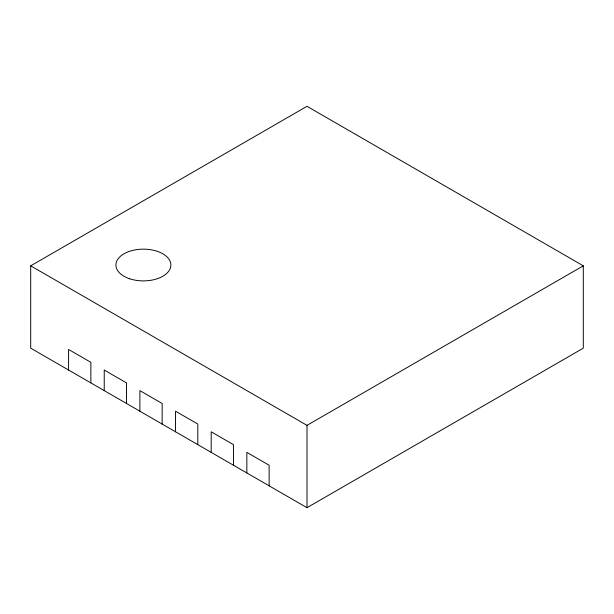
<?xml version="1.0" encoding="UTF-8"?>
<svg xmlns="http://www.w3.org/2000/svg" width="614" height="614" viewBox="0 0 614 614"><rect width="100%" height="100%" fill="white"/><g stroke="black" fill="none" stroke-linecap="round" stroke-linejoin="round"><path stroke-width="0.92" d="M30.7 265.831L307 106.314L583.3 265.831L583.3 348.169L307 507.686L30.7 348.169L30.7 265.831L307 425.356L583.3 265.831M307 425.356L307 507.686M269.124 485.82L269.124 465.235L246.836 452.372L246.836 472.957M233.466 465.235L233.466 444.651L211.185 431.788L211.185 452.372M197.815 444.651L197.815 424.067L175.535 411.203L175.535 431.788M162.165 424.067L162.165 403.482L139.885 390.619L139.885 411.203M126.515 403.482L126.515 382.898L104.234 370.035L104.234 390.619M90.864 382.898L90.864 362.321L68.576 349.45L68.576 370.035M129.661 278.764A27.476 15.864 0 0 0 170.884 265.025A27.476 15.864 0 0 0 129.661 251.279A27.476 15.864 0 0 0 129.661 278.764"/></g></svg>
